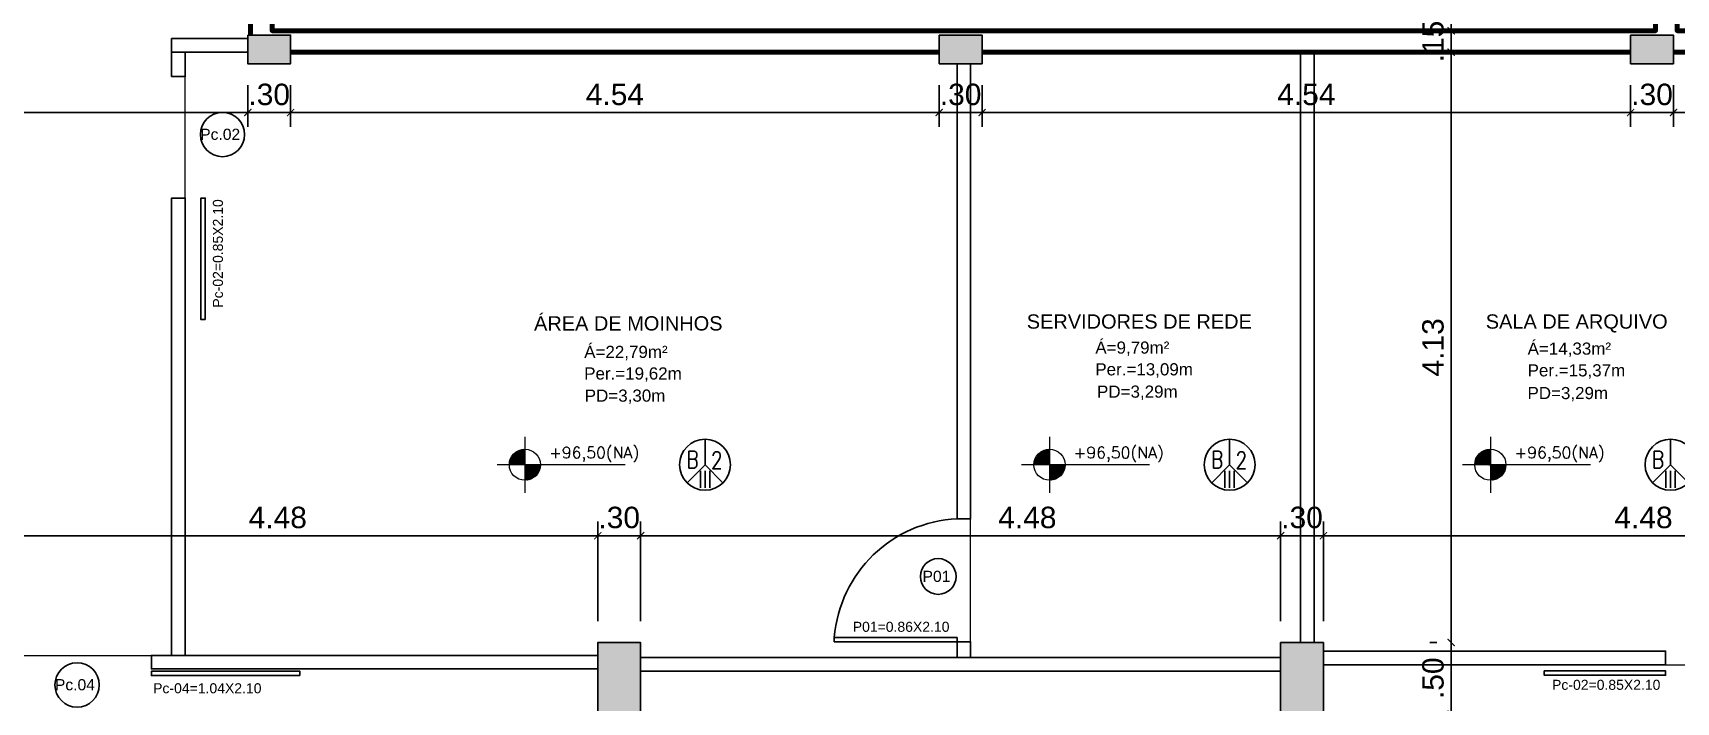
# Model space of a CAD drawing. Header units: metres. Extents: x -15851 to -15710, y 6781 to 6850.
# Drawn here: x -15811.56 to -15800.06, y 6796.07 to 6800.75 of the extents above; entities that cross this region are included whole.
import ezdxf
from ezdxf.enums import TextEntityAlignment as Align

# ---------------------------------------------------------------- set-up
doc = ezdxf.new("R2010")
doc.units = ezdxf.units.M
for name, color, linetype in [('ARCO', 1, 'Continuous'), ('Divisórias de Gesso Acartonado', 42, 'Continuous'), ('ESQUADRIAS', 2, 'Continuous'), ('pilares', 253, 'Continuous'), ('TEXTO', 7, 'Continuous'), ('Texto Esquadrias', 7, 'Continuous'), ('Texto Perimetro e Pé Direito', 7, 'Continuous'), ('TXT', 2, 'Continuous')]:
    doc.layers.add(name, color=color, linetype=linetype)
doc.layers.add('borda', color=220, linetype='Continuous', lineweight=9, plot=False)
for name, color, linetype, lineweight in [('cota', 18, 'Continuous', 9), ('linha', 1, 'Continuous', 9), ('parede', 8, 'Continuous', 80), ('PISO', 8, 'Continuous', 13)]:
    doc.layers.add(name, color=color, linetype=linetype, lineweight=lineweight)
doc.layers.get('borda').off()
doc.styles.add('AMBI', font='arial.ttf')
doc.styles.add('arial', font='arial.ttf')
doc.styles.add('romans', font='romans.shx')
doc.styles.add('STYLE1', font='romans.shx')
doc.dimstyles.new('1-50', dxfattribs={"dimtxt": 0.15, "dimasz": 0.05, "dimexe": 0.1, "dimexo": 0.15, "dimgap": 0.05, "dimtad": 1, "dimzin": 4, "dimdsep": 46, "dimtxsty": 'arial', "dimblk": 'ARCHTICK', "dimcen": 0, "dimdle": 0.08, "dimclrd": 256, "dimclre": 256, "dimclrt": 256, "dimadec": 1, "dimazin": 0, "dimtfac": 1, "dimtix": 1, "dimtmove": 0, "dimatfit": 0, "dimldrblk": 'ARCHTICK', "dimfxl": 1, "dimtolj": 1, "dimarcsym": 0})

# ---------------------------------------------------------------- blocks, each defined once
blk = doc.blocks.new('A$C676863C5')
at = {"layer": 'TXT'}
for p, q in [((0, 23.9), (0, 1.6)), ((0, 1.6), (-15.8, -14.3)), ((0, 1.6), (15.8, -14.3))]:
    blk.add_line(p, q, dxfattribs=at)
blk.add_circle((0, 1.6), 22.4, dxfattribs=at)
blk = doc.blocks.new('Adc_nivelpl')
h = blk.add_hatch()
h.set_pattern_fill('_U', color=256, scale=0.005, angle=45, style=0, double=1)
h.set_pattern_definition([(45, (-5.8772514, -3.5161936), (-0.003535534, 0.003535534), []), (135, (-5.8772514, -3.5161936), (-0.003535534, -0.003535534), [])])
h.paths.add_polyline_path([(0.195, -0.087, 0.414214), (0.087, -0.195), (0.195, -0.195)])
h.paths.add_polyline_path([(0.195, -0.195), (0.195, -0.304, 0.414214), (0.304, -0.195)])
for p, q in [((0.195, 0), (0.195, -0.391)), ((0.896, -0.195), (0, -0.195))]:
    blk.add_line(p, q)
blk.add_circle((0.195, -0.195), 0.109)
at = {"flags": 8}
blk.add_attdef('NIVEL', (0.364, -0.15), '', height=0.1, dxfattribs=at)
blk = doc.blocks.new('_ArchTick')
at = {"color": 0, "linetype": 'ByBlock', "const_width": 0.15}
blk.add_lwpolyline([(-0.5, -0.5), (0.5, 0.5)], dxfattribs=at)
blk = doc.blocks.new('*D88')
at = {"layer": 'cota', "lineweight": -2, "transparency": 16777216}
for p, q in [((-15812.087, 6796.637), (-15812.087, 6797.334)), ((-15807.607, 6796.637), (-15807.607, 6797.334)), ((-15812.167, 6797.234), (-15807.527, 6797.234))]:
    blk.add_line(p, q, dxfattribs=at)
at = {"layer": 'Defpoints', "color": 0, "transparency": 16777216}
for p in [(-15807.607, 6797.234), (-15812.087, 6796.487), (-15807.607, 6796.487)]:
    blk.add_point(p, dxfattribs=at)
at = {"layer": 'cota', "lineweight": -2, "transparency": 16777216, "xscale": 0.05, "yscale": 0.05, "zscale": 0.05, "rotation": 180}
blk.add_blockref('_ArchTick', (-15812.087, 6797.234), dxfattribs=at)
at = {"layer": 'cota', "lineweight": -2, "transparency": 16777216, "xscale": 0.05, "yscale": 0.05, "zscale": 0.05}
blk.add_blockref('_ArchTick', (-15807.607, 6797.234), dxfattribs=at)
at = {"layer": 'cota', "transparency": 16777216, "insert": (-15809.847, 6797.361), "char_height": 0.15, "attachment_point": 5, "style": 'arial'}
blk.add_mtext('\\A1;4.48', dxfattribs=at)
blk = doc.blocks.new('*D89')
at = {"layer": 'cota', "lineweight": -2, "transparency": 16777216}
for p, q in [((-15807.607, 6796.637), (-15807.607, 6797.334)), ((-15807.307, 6796.637), (-15807.307, 6797.334)), ((-15807.607, 6797.234), (-15807.657, 6797.234)), ((-15807.607, 6797.234), (-15807.307, 6797.234)), ((-15807.307, 6797.234), (-15807.257, 6797.234))]:
    blk.add_line(p, q, dxfattribs=at)
at = {"layer": 'Defpoints', "color": 0, "transparency": 16777216}
for p in [(-15807.307, 6797.234), (-15807.607, 6796.487), (-15807.307, 6796.487)]:
    blk.add_point(p, dxfattribs=at)
at = {"layer": 'cota', "lineweight": -2, "transparency": 16777216, "xscale": 0.05, "yscale": 0.05, "zscale": 0.05}
blk.add_blockref('_ArchTick', (-15807.607, 6797.234), dxfattribs=at)
at = {"layer": 'cota', "lineweight": -2, "transparency": 16777216, "xscale": 0.05, "yscale": 0.05, "zscale": 0.05, "rotation": 180}
blk.add_blockref('_ArchTick', (-15807.307, 6797.234), dxfattribs=at)
at = {"layer": 'cota', "transparency": 16777216, "insert": (-15807.457, 6797.361), "char_height": 0.15, "attachment_point": 5, "style": 'arial'}
blk.add_mtext('\\A1;.30', dxfattribs=at)
blk = doc.blocks.new('*D90')
at = {"layer": 'cota', "lineweight": -2, "transparency": 16777216}
for p, q in [((-15807.307, 6796.637), (-15807.307, 6797.334)), ((-15802.827, 6796.637), (-15802.827, 6797.334)), ((-15807.387, 6797.234), (-15802.747, 6797.234))]:
    blk.add_line(p, q, dxfattribs=at)
at = {"layer": 'Defpoints', "color": 0, "transparency": 16777216}
for p in [(-15802.827, 6797.234), (-15807.307, 6796.487), (-15802.827, 6796.487)]:
    blk.add_point(p, dxfattribs=at)
at = {"layer": 'cota', "lineweight": -2, "transparency": 16777216, "xscale": 0.05, "yscale": 0.05, "zscale": 0.05, "rotation": 180}
blk.add_blockref('_ArchTick', (-15807.307, 6797.234), dxfattribs=at)
at = {"layer": 'cota', "lineweight": -2, "transparency": 16777216, "xscale": 0.05, "yscale": 0.05, "zscale": 0.05}
blk.add_blockref('_ArchTick', (-15802.827, 6797.234), dxfattribs=at)
at = {"layer": 'cota', "transparency": 16777216, "insert": (-15804.6, 6797.361), "char_height": 0.15, "attachment_point": 5, "style": 'arial'}
blk.add_mtext('\\A1;4.48', dxfattribs=at)
blk = doc.blocks.new('*D91')
at = {"layer": 'cota', "lineweight": -2, "transparency": 16777216}
for p, q in [((-15802.827, 6796.637), (-15802.827, 6797.334)), ((-15802.527, 6796.637), (-15802.527, 6797.334)), ((-15802.827, 6797.234), (-15802.877, 6797.234)), ((-15802.827, 6797.234), (-15802.527, 6797.234)), ((-15802.527, 6797.234), (-15802.477, 6797.234))]:
    blk.add_line(p, q, dxfattribs=at)
at = {"layer": 'Defpoints', "color": 0, "transparency": 16777216}
for p in [(-15802.527, 6797.234), (-15802.827, 6796.487), (-15802.527, 6796.487)]:
    blk.add_point(p, dxfattribs=at)
at = {"layer": 'cota', "lineweight": -2, "transparency": 16777216, "xscale": 0.05, "yscale": 0.05, "zscale": 0.05}
blk.add_blockref('_ArchTick', (-15802.827, 6797.234), dxfattribs=at)
at = {"layer": 'cota', "lineweight": -2, "transparency": 16777216, "xscale": 0.05, "yscale": 0.05, "zscale": 0.05, "rotation": 180}
blk.add_blockref('_ArchTick', (-15802.527, 6797.234), dxfattribs=at)
at = {"layer": 'cota', "transparency": 16777216, "insert": (-15802.677, 6797.361), "char_height": 0.15, "attachment_point": 5, "style": 'arial'}
blk.add_mtext('\\A1;.30', dxfattribs=at)
blk = doc.blocks.new('*D92')
at = {"layer": 'cota', "lineweight": -2, "transparency": 16777216}
for p, q in [((-15802.527, 6796.637), (-15802.527, 6797.334)), ((-15798.047, 6796.637), (-15798.047, 6797.334)), ((-15802.607, 6797.234), (-15797.967, 6797.234))]:
    blk.add_line(p, q, dxfattribs=at)
at = {"layer": 'Defpoints', "color": 0, "transparency": 16777216}
for p in [(-15798.047, 6797.234), (-15802.527, 6796.487), (-15798.047, 6796.487)]:
    blk.add_point(p, dxfattribs=at)
at = {"layer": 'cota', "lineweight": -2, "transparency": 16777216, "xscale": 0.05, "yscale": 0.05, "zscale": 0.05, "rotation": 180}
blk.add_blockref('_ArchTick', (-15802.527, 6797.234), dxfattribs=at)
at = {"layer": 'cota', "lineweight": -2, "transparency": 16777216, "xscale": 0.05, "yscale": 0.05, "zscale": 0.05}
blk.add_blockref('_ArchTick', (-15798.047, 6797.234), dxfattribs=at)
at = {"layer": 'cota', "transparency": 16777216, "insert": (-15800.287, 6797.361), "char_height": 0.15, "attachment_point": 5, "style": 'arial'}
blk.add_mtext('\\A1;4.48', dxfattribs=at)
blk = doc.blocks.new('*D117')
at = {"layer": 'cota', "lineweight": -2, "transparency": 16777216}
for p, q in [((-15801.783, 6796.487), (-15801.733, 6796.487)), ((-15801.633, 6795.907), (-15801.633, 6796.567)), ((-15801.783, 6795.987), (-15801.733, 6795.987))]:
    blk.add_line(p, q, dxfattribs=at)
at = {"layer": 'Defpoints', "color": 0, "transparency": 16777216}
for p in [(-15801.633, 6796.487), (-15801.633, 6796.487), (-15801.633, 6795.987)]:
    blk.add_point(p, dxfattribs=at)
at = {"layer": 'cota', "lineweight": -2, "transparency": 16777216, "xscale": 0.05, "yscale": 0.05, "zscale": 0.05}
for p, rotation in [((-15801.633, 6796.487), 90), ((-15801.633, 6795.987), 270)]:
    blk.add_blockref('_ArchTick', p, dxfattribs=dict(at, rotation=rotation))
at = {"layer": 'cota', "transparency": 16777216, "insert": (-15801.76, 6796.237), "char_height": 0.15, "attachment_point": 5, "rotation": 90, "style": 'arial'}
blk.add_mtext('\\A1;.50', dxfattribs=at)
blk = doc.blocks.new('*D118')
at = {"layer": 'cota', "lineweight": -2, "transparency": 16777216}
for p, q in [((-15801.783, 6800.617), (-15801.733, 6800.617)), ((-15801.633, 6796.407), (-15801.633, 6800.697)), ((-15801.783, 6796.487), (-15801.733, 6796.487))]:
    blk.add_line(p, q, dxfattribs=at)
at = {"layer": 'Defpoints', "color": 0, "transparency": 16777216}
for p in [(-15801.633, 6800.617), (-15801.633, 6800.617), (-15801.633, 6796.487)]:
    blk.add_point(p, dxfattribs=at)
at = {"layer": 'cota', "lineweight": -2, "transparency": 16777216, "xscale": 0.05, "yscale": 0.05, "zscale": 0.05}
for p, rotation in [((-15801.633, 6800.617), 90), ((-15801.633, 6796.487), 270)]:
    blk.add_blockref('_ArchTick', p, dxfattribs=dict(at, rotation=rotation))
at = {"layer": 'cota', "transparency": 16777216, "insert": (-15801.76, 6798.552), "char_height": 0.15, "attachment_point": 5, "rotation": 90, "style": 'arial'}
blk.add_mtext('\\A1;4.13', dxfattribs=at)
blk = doc.blocks.new('*D119')
at = {"layer": 'cota', "lineweight": -2, "transparency": 16777216}
for p, q in [((-15801.633, 6800.767), (-15801.633, 6800.817)), ((-15801.633, 6800.617), (-15801.633, 6800.767)), ((-15801.483, 6800.767), (-15801.533, 6800.767)), ((-15801.783, 6800.617), (-15801.733, 6800.617)), ((-15801.633, 6800.617), (-15801.633, 6800.567))]:
    blk.add_line(p, q, dxfattribs=at)
at = {"layer": 'Defpoints', "color": 0, "transparency": 16777216}
for p in [(-15801.633, 6800.767), (-15801.633, 6800.767), (-15801.633, 6800.617)]:
    blk.add_point(p, dxfattribs=at)
at = {"layer": 'cota', "lineweight": -2, "transparency": 16777216, "xscale": 0.05, "yscale": 0.05, "zscale": 0.05}
for p, rotation in [((-15801.633, 6800.767), 270), ((-15801.633, 6800.617), 90)]:
    blk.add_blockref('_ArchTick', p, dxfattribs=dict(at, rotation=rotation))
at = {"layer": 'cota', "transparency": 16777216, "insert": (-15801.76, 6800.692), "char_height": 0.15, "attachment_point": 5, "rotation": 90, "style": 'arial'}
blk.add_mtext('\\A1;.15', dxfattribs=at)
blk = doc.blocks.new('*D120')
at = {"layer": 'cota', "lineweight": -2, "transparency": 16777216}
for p, q in [((-15801.742, 6802.567), (-15801.533, 6802.567)), ((-15801.633, 6800.687), (-15801.633, 6802.647)), ((-15801.783, 6800.767), (-15801.733, 6800.767))]:
    blk.add_line(p, q, dxfattribs=at)
at = {"layer": 'Defpoints', "color": 0, "transparency": 16777216}
for p in [(-15801.892, 6802.567), (-15801.633, 6802.567), (-15801.633, 6800.767)]:
    blk.add_point(p, dxfattribs=at)
at = {"layer": 'cota', "lineweight": -2, "transparency": 16777216, "xscale": 0.05, "yscale": 0.05, "zscale": 0.05}
for p, rotation in [((-15801.633, 6802.567), 90), ((-15801.633, 6800.767), 270)]:
    blk.add_blockref('_ArchTick', p, dxfattribs=dict(at, rotation=rotation))
at = {"layer": 'cota', "transparency": 16777216, "insert": (-15801.76, 6801.667), "char_height": 0.15, "attachment_point": 5, "rotation": 90, "style": 'arial'}
blk.add_mtext('\\A1;1.80', dxfattribs=at)
blk = doc.blocks.new('*D125')
at = {"layer": 'cota', "lineweight": -2, "transparency": 16777216}
for p, q in [((-15810.057, 6800.387), (-15810.057, 6800.095)), ((-15816.997, 6800.345), (-15816.997, 6800.295)), ((-15817.077, 6800.195), (-15809.977, 6800.195))]:
    blk.add_line(p, q, dxfattribs=at)
at = {"layer": 'Defpoints', "color": 0, "transparency": 16777216}
for p in [(-15810.057, 6800.537), (-15816.997, 6800.195), (-15810.057, 6800.195)]:
    blk.add_point(p, dxfattribs=at)
at = {"layer": 'cota', "lineweight": -2, "transparency": 16777216, "xscale": 0.05, "yscale": 0.05, "zscale": 0.05, "rotation": 180}
blk.add_blockref('_ArchTick', (-15816.997, 6800.195), dxfattribs=at)
at = {"layer": 'cota', "lineweight": -2, "transparency": 16777216, "xscale": 0.05, "yscale": 0.05, "zscale": 0.05}
blk.add_blockref('_ArchTick', (-15810.057, 6800.195), dxfattribs=at)
at = {"layer": 'cota', "transparency": 16777216, "insert": (-15813.527, 6800.321), "char_height": 0.15, "attachment_point": 5, "style": 'arial'}
blk.add_mtext('\\A1;6.94', dxfattribs=at)
blk = doc.blocks.new('*D126')
at = {"layer": 'cota', "lineweight": -2, "transparency": 16777216}
for p, q in [((-15810.057, 6800.387), (-15810.057, 6800.095)), ((-15809.757, 6800.387), (-15809.757, 6800.095)), ((-15810.057, 6800.195), (-15810.107, 6800.195)), ((-15810.057, 6800.195), (-15809.757, 6800.195)), ((-15809.757, 6800.195), (-15809.707, 6800.195))]:
    blk.add_line(p, q, dxfattribs=at)
at = {"layer": 'Defpoints', "color": 0, "transparency": 16777216}
for p in [(-15810.057, 6800.537), (-15809.757, 6800.537), (-15809.757, 6800.195)]:
    blk.add_point(p, dxfattribs=at)
at = {"layer": 'cota', "lineweight": -2, "transparency": 16777216, "xscale": 0.05, "yscale": 0.05, "zscale": 0.05}
blk.add_blockref('_ArchTick', (-15810.057, 6800.195), dxfattribs=at)
at = {"layer": 'cota', "lineweight": -2, "transparency": 16777216, "xscale": 0.05, "yscale": 0.05, "zscale": 0.05, "rotation": 180}
blk.add_blockref('_ArchTick', (-15809.757, 6800.195), dxfattribs=at)
at = {"layer": 'cota', "transparency": 16777216, "insert": (-15809.907, 6800.321), "char_height": 0.15, "attachment_point": 5, "style": 'arial'}
blk.add_mtext('\\A1;.30', dxfattribs=at)
blk = doc.blocks.new('*D127')
at = {"layer": 'cota', "lineweight": -2, "transparency": 16777216}
for p, q in [((-15809.757, 6800.387), (-15809.757, 6800.095)), ((-15805.217, 6800.387), (-15805.217, 6800.095)), ((-15809.837, 6800.195), (-15805.137, 6800.195))]:
    blk.add_line(p, q, dxfattribs=at)
at = {"layer": 'Defpoints', "color": 0, "transparency": 16777216}
for p in [(-15809.757, 6800.537), (-15805.217, 6800.537), (-15805.217, 6800.195)]:
    blk.add_point(p, dxfattribs=at)
at = {"layer": 'cota', "lineweight": -2, "transparency": 16777216, "xscale": 0.05, "yscale": 0.05, "zscale": 0.05, "rotation": 180}
blk.add_blockref('_ArchTick', (-15809.757, 6800.195), dxfattribs=at)
at = {"layer": 'cota', "lineweight": -2, "transparency": 16777216, "xscale": 0.05, "yscale": 0.05, "zscale": 0.05}
blk.add_blockref('_ArchTick', (-15805.217, 6800.195), dxfattribs=at)
at = {"layer": 'cota', "transparency": 16777216, "insert": (-15807.487, 6800.321), "char_height": 0.15, "attachment_point": 5, "style": 'arial'}
blk.add_mtext('\\A1;4.54', dxfattribs=at)
blk = doc.blocks.new('*D128')
at = {"layer": 'cota', "lineweight": -2, "transparency": 16777216}
for p, q in [((-15805.217, 6800.387), (-15805.217, 6800.095)), ((-15804.917, 6800.387), (-15804.917, 6800.095)), ((-15805.217, 6800.195), (-15805.267, 6800.195)), ((-15805.217, 6800.195), (-15804.917, 6800.195)), ((-15804.917, 6800.195), (-15804.867, 6800.195))]:
    blk.add_line(p, q, dxfattribs=at)
at = {"layer": 'Defpoints', "color": 0, "transparency": 16777216}
for p in [(-15805.217, 6800.537), (-15804.917, 6800.537), (-15804.917, 6800.195)]:
    blk.add_point(p, dxfattribs=at)
at = {"layer": 'cota', "lineweight": -2, "transparency": 16777216, "xscale": 0.05, "yscale": 0.05, "zscale": 0.05}
blk.add_blockref('_ArchTick', (-15805.217, 6800.195), dxfattribs=at)
at = {"layer": 'cota', "lineweight": -2, "transparency": 16777216, "xscale": 0.05, "yscale": 0.05, "zscale": 0.05, "rotation": 180}
blk.add_blockref('_ArchTick', (-15804.917, 6800.195), dxfattribs=at)
at = {"layer": 'cota', "transparency": 16777216, "insert": (-15805.067, 6800.321), "char_height": 0.15, "attachment_point": 5, "style": 'arial'}
blk.add_mtext('\\A1;.30', dxfattribs=at)
blk = doc.blocks.new('*D129')
at = {"layer": 'cota', "lineweight": -2, "transparency": 16777216}
for p, q in [((-15804.917, 6800.387), (-15804.917, 6800.095)), ((-15800.377, 6800.387), (-15800.377, 6800.095)), ((-15804.997, 6800.195), (-15800.297, 6800.195))]:
    blk.add_line(p, q, dxfattribs=at)
at = {"layer": 'Defpoints', "color": 0, "transparency": 16777216}
for p in [(-15804.917, 6800.537), (-15800.377, 6800.537), (-15800.377, 6800.195)]:
    blk.add_point(p, dxfattribs=at)
at = {"layer": 'cota', "lineweight": -2, "transparency": 16777216, "xscale": 0.05, "yscale": 0.05, "zscale": 0.05, "rotation": 180}
blk.add_blockref('_ArchTick', (-15804.917, 6800.195), dxfattribs=at)
at = {"layer": 'cota', "lineweight": -2, "transparency": 16777216, "xscale": 0.05, "yscale": 0.05, "zscale": 0.05}
blk.add_blockref('_ArchTick', (-15800.377, 6800.195), dxfattribs=at)
at = {"layer": 'cota', "transparency": 16777216, "insert": (-15802.647, 6800.321), "char_height": 0.15, "attachment_point": 5, "style": 'arial'}
blk.add_mtext('\\A1;4.54', dxfattribs=at)
blk = doc.blocks.new('*D130')
at = {"layer": 'cota', "lineweight": -2, "transparency": 16777216}
for p, q in [((-15800.377, 6800.387), (-15800.377, 6800.095)), ((-15800.077, 6800.387), (-15800.077, 6800.095)), ((-15800.377, 6800.195), (-15800.427, 6800.195)), ((-15800.377, 6800.195), (-15800.077, 6800.195)), ((-15800.077, 6800.195), (-15800.027, 6800.195))]:
    blk.add_line(p, q, dxfattribs=at)
at = {"layer": 'Defpoints', "color": 0, "transparency": 16777216}
for p in [(-15800.377, 6800.537), (-15800.077, 6800.537), (-15800.077, 6800.195)]:
    blk.add_point(p, dxfattribs=at)
at = {"layer": 'cota', "lineweight": -2, "transparency": 16777216, "xscale": 0.05, "yscale": 0.05, "zscale": 0.05}
blk.add_blockref('_ArchTick', (-15800.377, 6800.195), dxfattribs=at)
at = {"layer": 'cota', "lineweight": -2, "transparency": 16777216, "xscale": 0.05, "yscale": 0.05, "zscale": 0.05, "rotation": 180}
blk.add_blockref('_ArchTick', (-15800.077, 6800.195), dxfattribs=at)
at = {"layer": 'cota', "transparency": 16777216, "insert": (-15800.227, 6800.321), "char_height": 0.15, "attachment_point": 5, "style": 'arial'}
blk.add_mtext('\\A1;.30', dxfattribs=at)
blk = doc.blocks.new('*D131')
at = {"layer": 'cota', "lineweight": -2, "transparency": 16777216}
for p, q in [((-15800.077, 6800.387), (-15800.077, 6800.095)), ((-15793.137, 6800.345), (-15793.137, 6800.295)), ((-15800.157, 6800.195), (-15793.057, 6800.195))]:
    blk.add_line(p, q, dxfattribs=at)
at = {"layer": 'Defpoints', "color": 0, "transparency": 16777216}
for p in [(-15800.077, 6800.537), (-15793.137, 6800.195), (-15793.137, 6800.195)]:
    blk.add_point(p, dxfattribs=at)
at = {"layer": 'cota', "lineweight": -2, "transparency": 16777216, "xscale": 0.05, "yscale": 0.05, "zscale": 0.05, "rotation": 180}
blk.add_blockref('_ArchTick', (-15800.077, 6800.195), dxfattribs=at)
at = {"layer": 'cota', "lineweight": -2, "transparency": 16777216, "xscale": 0.05, "yscale": 0.05, "zscale": 0.05}
blk.add_blockref('_ArchTick', (-15793.137, 6800.195), dxfattribs=at)
at = {"layer": 'cota', "transparency": 16777216, "insert": (-15796.607, 6800.321), "char_height": 0.15, "attachment_point": 5, "style": 'arial'}
blk.add_mtext('\\A1;6.94', dxfattribs=at)

msp = doc.modelspace()

# ---------------------------------------------------------------- hatches: boundary and pattern name
at = {"layer": 'pilares'}
h = msp.add_hatch(color=256, dxfattribs=at)
h.paths.add_polyline_path([(-15792.967, 6790.387), (-15793.267, 6790.387), (-15793.267, 6789.887), (-15792.967, 6789.887)])
h.paths.add_polyline_path([(-15792.967, 6796.487), (-15793.267, 6796.487), (-15793.267, 6795.987), (-15792.967, 6795.987)])
h.paths.add_polyline_path([(-15792.967, 6802.717), (-15793.267, 6802.717), (-15793.267, 6802.217), (-15792.967, 6802.217)])
h.paths.add_polyline_path([(-15797.747, 6802.717), (-15798.047, 6802.717), (-15798.047, 6802.217), (-15797.747, 6802.217)])
h.paths.add_polyline_path([(-15797.747, 6796.487), (-15798.047, 6796.487), (-15798.047, 6795.987), (-15797.747, 6795.987)])
h.paths.add_polyline_path([(-15797.747, 6790.387), (-15798.047, 6790.387), (-15798.047, 6789.887), (-15797.747, 6789.887)])
h.paths.add_polyline_path([(-15797.897, 6787.337), (-15798.197, 6787.337), (-15798.197, 6787.137), (-15797.897, 6787.137)])
h.paths.add_polyline_path([(-15802.527, 6787.337), (-15802.827, 6787.337), (-15802.827, 6787.137), (-15802.527, 6787.137)])
h.paths.add_polyline_path([(-15805.217, 6787.337), (-15805.517, 6787.337), (-15805.517, 6787.137), (-15805.217, 6787.137)])
h.paths.add_polyline_path([(-15807.307, 6790.387), (-15807.607, 6790.387), (-15807.607, 6789.887), (-15807.307, 6789.887)])
h.paths.add_polyline_path([(-15812.087, 6790.387), (-15812.387, 6790.387), (-15812.387, 6790.237), (-15812.387, 6789.887), (-15812.087, 6789.887)])
h.paths.add_polyline_path([(-15816.867, 6790.387), (-15817.167, 6790.387), (-15817.167, 6789.887), (-15816.867, 6789.887)])
h.paths.add_polyline_path([(-15816.867, 6796.487), (-15817.167, 6796.487), (-15817.167, 6795.987), (-15816.867, 6795.987)])
h.paths.add_polyline_path([(-15812.087, 6796.487), (-15812.387, 6796.487), (-15812.387, 6795.987), (-15812.087, 6795.987)])
h.paths.add_polyline_path([(-15807.307, 6796.487), (-15807.607, 6796.487), (-15807.607, 6795.987), (-15807.307, 6795.987)])
h.paths.add_polyline_path([(-15802.527, 6796.487), (-15802.827, 6796.487), (-15802.827, 6795.987), (-15802.527, 6795.987)])
h.paths.add_polyline_path([(-15800.077, 6800.737), (-15800.377, 6800.737), (-15800.377, 6800.537), (-15800.077, 6800.537)])
h.paths.add_polyline_path([(-15802.642, 6802.717), (-15802.942, 6802.717), (-15802.942, 6802.217), (-15802.642, 6802.217)])
h.paths.add_polyline_path([(-15804.917, 6800.737), (-15805.217, 6800.737), (-15805.217, 6800.537), (-15804.917, 6800.537)])
h.paths.add_polyline_path([(-15809.757, 6800.737), (-15810.057, 6800.737), (-15810.057, 6800.537), (-15809.757, 6800.537)])
h.paths.add_polyline_path([(-15807.112, 6802.717), (-15807.412, 6802.717), (-15807.412, 6802.217), (-15807.112, 6802.217)])
h.paths.add_polyline_path([(-15812.087, 6802.717), (-15812.387, 6802.717), (-15812.387, 6802.217), (-15812.087, 6802.217)])
h.paths.add_polyline_path([(-15816.867, 6802.717), (-15817.167, 6802.717), (-15817.167, 6802.217), (-15816.867, 6802.217)])
h.paths.add_polyline_path([(-15811.737, 6806.167), (-15812.137, 6806.167), (-15812.137, 6805.967), (-15811.737, 6805.967)])
h.paths.add_polyline_path([(-15807.257, 6806.167), (-15807.657, 6806.167), (-15807.657, 6805.967), (-15807.257, 6805.967)])
h.paths.add_polyline_path([(-15802.477, 6806.167), (-15802.877, 6806.167), (-15802.877, 6805.967), (-15802.477, 6805.967)])
h.paths.add_polyline_path([(-15798.007, 6806.167), (-15798.407, 6806.167), (-15798.407, 6805.967), (-15798.007, 6805.967)])

# ---------------------------------------------------------------- linework, layer by layer
at = {"layer": 'ARCO'}
msp.add_arc((-15805.051, 6796.45), 0.903, 92.5449, 175.4211, dxfattribs=at)
at = {"layer": 'Divisórias de Gesso Acartonado'}
for p, q in [((-15802.687, 6796.487), (-15802.687, 6800.617)), ((-15802.592, 6796.487), (-15802.592, 6800.617)), ((-15802.827, 6796.382), (-15807.307, 6796.382)), ((-15802.827, 6796.287), (-15807.307, 6796.287))]:
    msp.add_line(p, q, dxfattribs=at)
for points in [[(-15810.057, 6800.712), (-15810.59, 6800.712), (-15810.59, 6800.617), (-15810.057, 6800.617)], [(-15810.495, 6800.617), (-15810.495, 6800.447), (-15810.59, 6800.447), (-15810.59, 6800.617)], [(-15805.092, 6800.537), (-15805.092, 6797.352), (-15804.997, 6797.352), (-15804.997, 6800.537)], [(-15810.495, 6796.397), (-15810.495, 6799.597), (-15810.59, 6799.597), (-15810.59, 6796.397)], [(-15804.997, 6796.382), (-15804.997, 6796.492), (-15805.092, 6796.492), (-15805.092, 6796.382)], [(-15807.607, 6796.302), (-15810.732, 6796.302), (-15810.732, 6796.397), (-15807.607, 6796.397)], [(-15802.527, 6796.332), (-15800.132, 6796.332), (-15800.132, 6796.427), (-15802.527, 6796.427)]]:
    msp.add_lwpolyline(points, dxfattribs=at)
at = {"layer": 'ESQUADRIAS', "color": 2}
for points in [[(-15810.355, 6798.747), (-15810.355, 6799.597), (-15810.385, 6799.597), (-15810.385, 6798.747)], [(-15809.692, 6796.256), (-15810.732, 6796.256), (-15810.732, 6796.286), (-15809.692, 6796.286)]]:
    msp.add_lwpolyline(points, close=True, dxfattribs=at)
at = {"layer": 'ESQUADRIAS'}
for points in [[(-15805.952, 6796.492), (-15805.092, 6796.492), (-15805.092, 6796.522), (-15805.952, 6796.522)], [(-15800.982, 6796.288), (-15800.132, 6796.288), (-15800.132, 6796.258), (-15800.982, 6796.258)]]:
    msp.add_lwpolyline(points, close=True, dxfattribs=at)
at = {"layer": 'parede'}
for points in [[(-15809.782, 6800.767), (-15809.887, 6800.767), (-15809.887, 6800.847), (-15810.037, 6800.847), (-15810.037, 6800.737)], [(-15800.077, 6800.617), (-15799.977, 6800.617), (-15799.977, 6800.767), (-15800.052, 6800.767), (-15800.052, 6800.897), (-15800.202, 6800.897), (-15800.202, 6800.767), (-15809.887, 6800.767)], [(-15809.757, 6800.617), (-15805.217, 6800.617)], [(-15804.917, 6800.617), (-15800.377, 6800.617)]]:
    msp.add_lwpolyline(points, dxfattribs=at)
at = {"layer": 'pilares'}
for points in [[(-15810.057, 6800.737), (-15809.757, 6800.737), (-15809.757, 6800.537), (-15810.057, 6800.537)], [(-15805.217, 6800.737), (-15804.917, 6800.737), (-15804.917, 6800.537), (-15805.217, 6800.537)], [(-15800.377, 6800.737), (-15800.077, 6800.737), (-15800.077, 6800.537), (-15800.377, 6800.537)], [(-15807.607, 6795.987), (-15807.307, 6795.987), (-15807.307, 6796.487), (-15807.607, 6796.487)], [(-15802.827, 6795.987), (-15802.527, 6795.987), (-15802.527, 6796.487), (-15802.827, 6796.487)]]:
    msp.add_lwpolyline(points, close=True, dxfattribs=at)
at = {"layer": 'PISO'}
for p, q in [((-15810.495, 6799.597), (-15810.495, 6800.447)), ((-15804.997, 6796.492), (-15804.997, 6797.352)), ((-15811.772, 6796.397), (-15810.732, 6796.397)), ((-15800.132, 6796.332), (-15799.282, 6796.332))]:
    msp.add_line(p, q, dxfattribs=at)
at = {"layer": 'Texto Esquadrias'}
for centre, radius in [((-15810.234, 6800.041), 0.155), ((-15805.224, 6796.949), 0.125), ((-15811.252, 6796.19), 0.155)]:
    msp.add_circle(centre, radius, dxfattribs=at)

# ---------------------------------------------------------------- block references
at = {"layer": 'borda', "ltscale": 0.2, "xscale": 0.007948720341326031, "yscale": 0.007948720341326031, "zscale": 0.007948720341326031}
for p in [(-15806.856, 6797.718), (-15803.184, 6797.718), (-15800.098, 6797.718)]:
    msp.add_blockref('A$C676863C5', p, dxfattribs=at)
at = {"layer": 'linha'}
ref = msp.add_blockref('Adc_nivelpl', (-15808.312, 6797.926), dxfattribs=at)
ref.add_attrib('NIVEL', '+96,50(NA)', (-15807.948, 6797.776), dxfattribs={"layer": 'TEXTO', "height": 0.08, "style": 'romans', "flags": 8})
ref = msp.add_blockref('Adc_nivelpl', (-15804.64, 6797.926), dxfattribs=at)
ref.add_attrib('NIVEL', '+96,50(NA)', (-15804.276, 6797.776), dxfattribs={"layer": 'TEXTO', "height": 0.08, "style": 'romans', "flags": 8})
ref = msp.add_blockref('Adc_nivelpl', (-15801.554, 6797.926), dxfattribs=at)
ref.add_attrib('NIVEL', '+96,50(NA)', (-15801.19, 6797.776), dxfattribs={"layer": 'TEXTO', "height": 0.08, "style": 'romans', "flags": 8})

# ---------------------------------------------------------------- texts
at = {"layer": 'TEXTO', "style": 'AMBI'}
for s, height, p in [('ÁREA DE MOINHOS', 0.1, (-15808.053, 6798.67)), ('SERVIDORES DE REDE', 0.1, (-15804.604, 6798.683)), ('SALA DE ARQUIVO', 0.1, (-15801.391, 6798.683)), ('Á=22,79m²', 0.085, (-15807.702, 6798.478)), ('Á=9,79m²', 0.085, (-15804.124, 6798.508)), ('Á=14,33m²', 0.085, (-15801.098, 6798.501))]:
    msp.add_text(s, height=height, dxfattribs=at).set_placement(p)
at = {"layer": 'Texto Esquadrias', "style": 'AMBI'}
for s, insert, char_height, width, attachment_point in [('Pc.02', (-15810.11, 6800.082), 0.0783, 1.16629, 3), ('P01', (-15805.139, 6796.989), 0.0783, 1.16629, 3), ('P01=0.86X2.10', (-15805.822, 6796.632), 0.07, 0.69701, 1), ('Pc.04', (-15811.127, 6796.231), 0.0783, 1.16629, 3), ('Pc-04=1.04X2.10', (-15809.961, 6796.202), 0.07, 0.77381, 3), ('Pc-02=0.85X2.10', (-15800.927, 6796.226), 0.07, 0.77381, 1)]:
    msp.add_mtext(s, dxfattribs=dict(at, insert=insert, char_height=char_height, width=width, attachment_point=attachment_point))
at = {"layer": 'Texto Esquadrias', "insert": (-15810.301, 6798.83), "char_height": 0.07, "width": 0.77381, "attachment_point": 1, "rotation": 90, "style": 'AMBI'}
msp.add_mtext('Pc-02=0.85X2.10', dxfattribs=at)
at = {"layer": 'Texto Perimetro e Pé Direito', "style": 'AMBI'}
for s, p in [('Per.=13,09m', (-15804.124, 6798.356)), ('Per.=15,37m', (-15801.098, 6798.349)), ('Per.=19,62m', (-15807.702, 6798.327)), ('PD=3,30m', (-15807.698, 6798.172)), ('PD=3,29m', (-15804.112, 6798.2)), ('PD=3,29m', (-15801.099, 6798.19))]:
    msp.add_text(s, height=0.085, dxfattribs=at).set_placement(p)
at = {"layer": 'TXT', "style": 'STYLE1', "width": 0.8}
for s, height, p in [('B', 0.119, (-15806.943, 6797.708)), ('2', 0.119, (-15806.774, 6797.703)), ('B', 0.119, (-15803.271, 6797.708)), ('2', 0.119, (-15803.102, 6797.703)), ('B', 0.119, (-15800.185, 6797.708)), ('III', 0.1192, (-15806.856, 6797.569)), ('III', 0.1192, (-15803.184, 6797.569)), ('III', 0.1192, (-15800.098, 6797.569))]:
    msp.add_text(s, height=height, rotation=360, dxfattribs=at).set_placement(p, align=Align.CENTER)

# ---------------------------------------------------------------- dimensions: what is measured, and where the dimension line sits
at = {"layer": 'cota'}
for base, p1, p2, picture, middle in [((-15801.633, 6802.567), (-15801.633, 6800.767), (-15801.892, 6802.567), '*D120', (-15801.76, 6801.667)), ((-15801.633, 6800.767), (-15801.633, 6800.617), (-15801.633, 6800.767), '*D119', (-15801.76, 6800.692)), ((-15801.633, 6800.617), (-15801.633, 6796.487), (-15801.633, 6800.617), '*D118', (-15801.76, 6798.552)), ((-15801.633, 6796.487), (-15801.633, 6795.987), (-15801.633, 6796.487), '*D117', (-15801.76, 6796.237))]:
    dim = msp.add_linear_dim(base=base, p1=p1, p2=p2, angle=90, dimstyle='1-50', dxfattribs=at)
    dim.commit()
    dim.dimension.update_dxf_attribs({"geometry": picture, "text_midpoint": middle})
for base, p1, p2, picture, middle in [((-15810.057, 6800.195), (-15816.997, 6800.195), (-15810.057, 6800.537), '*D125', (-15813.527, 6800.321)), ((-15809.757, 6800.195), (-15810.057, 6800.537), (-15809.757, 6800.537), '*D126', (-15809.907, 6800.321)), ((-15805.217, 6800.195), (-15809.757, 6800.537), (-15805.217, 6800.537), '*D127', (-15807.487, 6800.321)), ((-15804.917, 6800.195), (-15805.217, 6800.537), (-15804.917, 6800.537), '*D128', (-15805.067, 6800.321)), ((-15800.377, 6800.195), (-15804.917, 6800.537), (-15800.377, 6800.537), '*D129', (-15802.647, 6800.321)), ((-15800.077, 6800.195), (-15800.377, 6800.537), (-15800.077, 6800.537), '*D130', (-15800.227, 6800.321)), ((-15793.137, 6800.195), (-15800.077, 6800.537), (-15793.137, 6800.195), '*D131', (-15796.607, 6800.321)), ((-15807.607, 6797.234), (-15812.087, 6796.487), (-15807.607, 6796.487), '*D88', (-15809.847, 6797.361)), ((-15807.307, 6797.234), (-15807.607, 6796.487), (-15807.307, 6796.487), '*D89', (-15807.457, 6797.361)), ((-15802.527, 6797.234), (-15802.827, 6796.487), (-15802.527, 6796.487), '*D91', (-15802.677, 6797.361)), ((-15798.047, 6797.234), (-15802.527, 6796.487), (-15798.047, 6796.487), '*D92', (-15800.287, 6797.361))]:
    dim = msp.add_linear_dim(base=base, p1=p1, p2=p2, dimstyle='1-50', dxfattribs=at)
    dim.commit()
    dim.dimension.update_dxf_attribs({"geometry": picture, "text_midpoint": middle})
dim = msp.add_linear_dim(base=(-15802.827, 6797.234), p1=(-15807.307, 6796.487), p2=(-15802.827, 6796.487), dimstyle='1-50', dxfattribs=at)
dim.commit()
dim.dimension.update_dxf_attribs({"geometry": '*D90', "text_midpoint": (-15804.6, 6797.234), "dimtype": 160})

doc.saveas('drawing.dxf')
